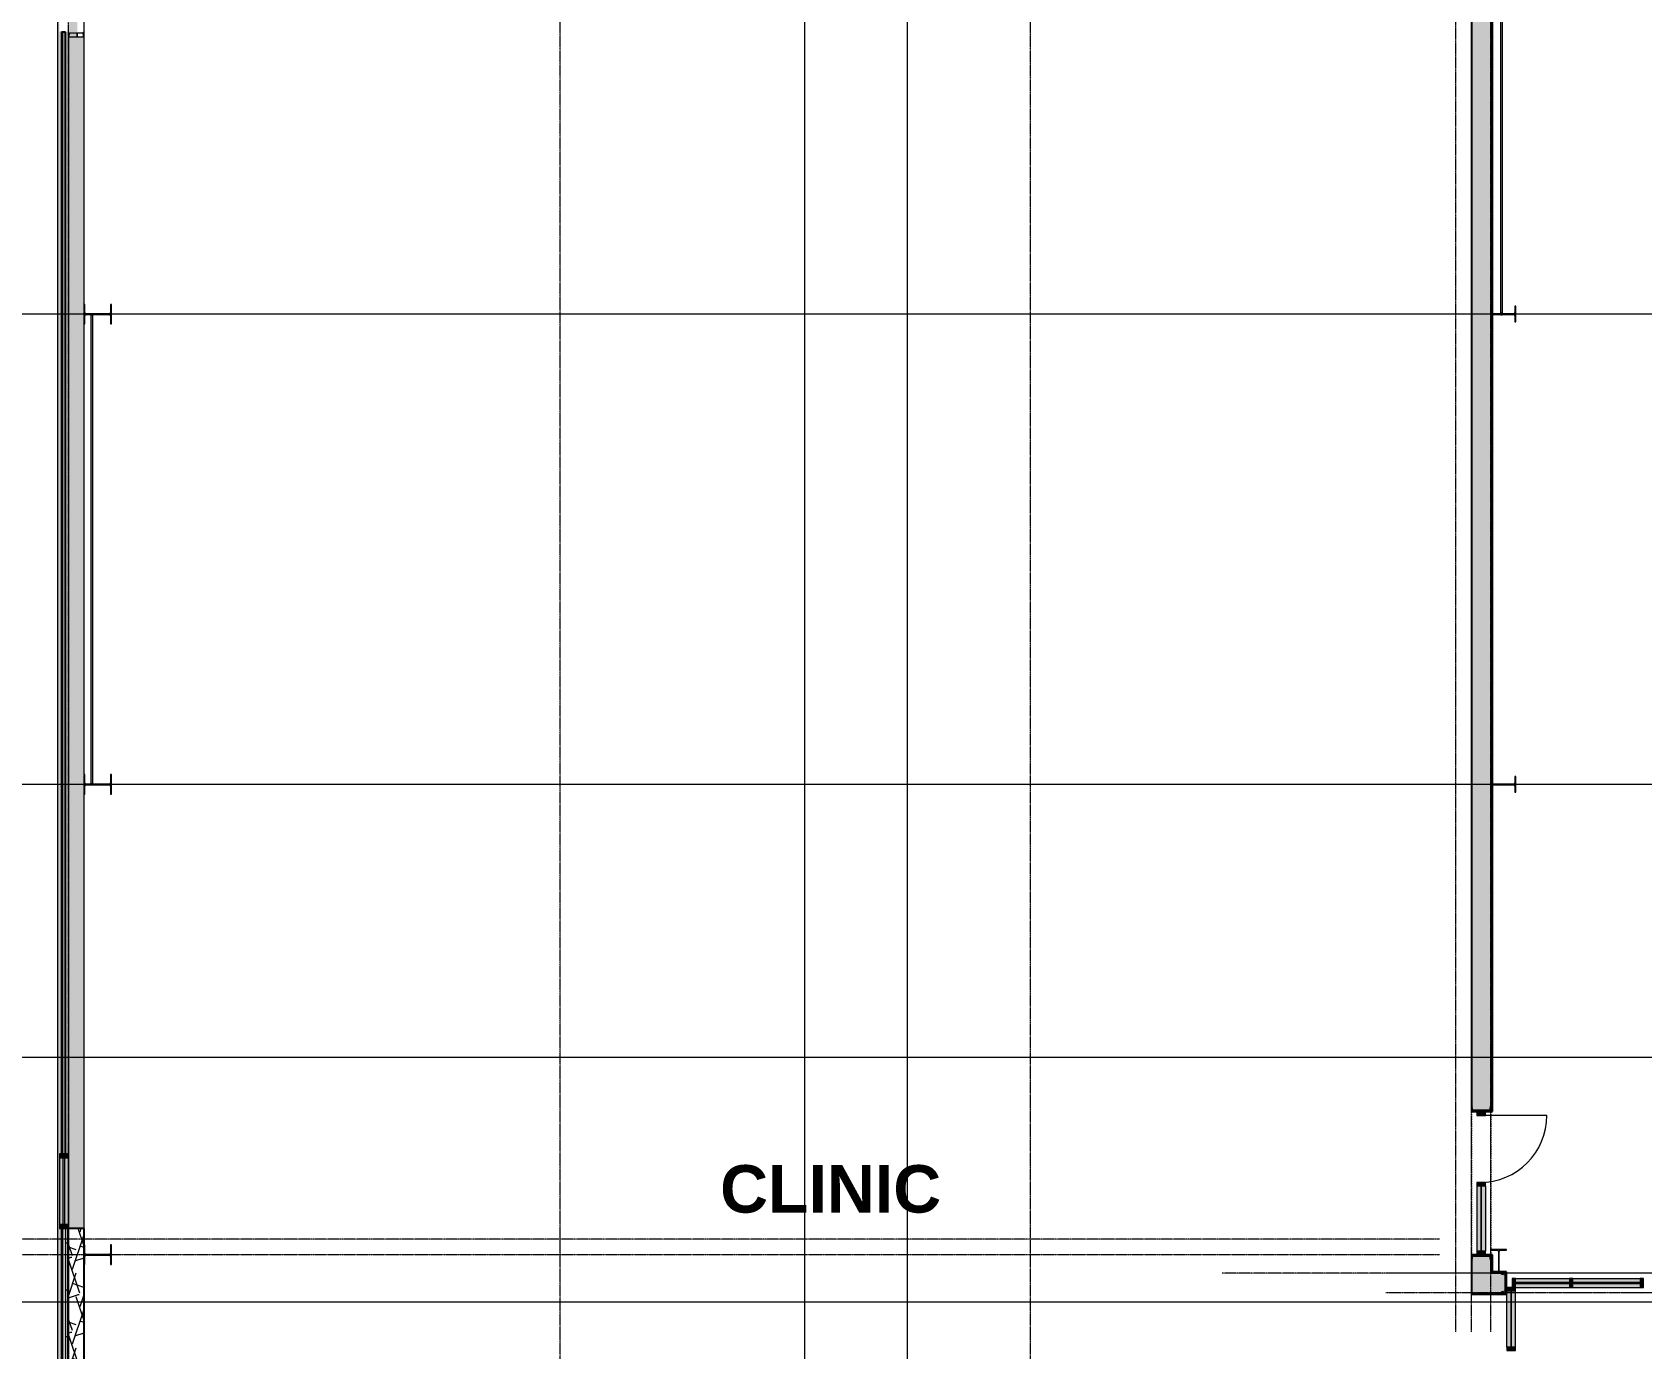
# Model space of a CAD drawing. Header units: inches. Extents: x 25369 to 33161, y -23509 to -20274.
# Drawn here: x 27972 to 28798, y -22398 to -21723 of the extents above; entities that cross this region are included whole.
import ezdxf

# ---------------------------------------------------------------- set-up
doc = ezdxf.new("R2010")
doc.units = ezdxf.units.IN
doc.header["$MEASUREMENT"] = 0
doc.linetypes.add('Dash 1_16_', pattern=[0.125, 0.0625, -0.0625])
doc.linetypes.add('Grid Line 1_2_', pattern=[0.875, 0.5, -0.125, 0.125, -0.125])
for name, color, linetype, lineweight in [('A-DETL', 90, 'Continuous', 9), ('A-DOOR', 31, 'Continuous', 9), ('A-FLOR', 192, 'Continuous', 9), ('A-GLAZ-CURT', 52, 'Continuous', 9), ('A-GLAZ-CWMG', 51, 'Continuous', 9), ('A-WALL', 113, 'Continuous', 9), ('A-WALL-PATT', 111, 'Continuous', 25), ('G-ANNO-SYMB', 111, 'Continuous', 9), ('I-WALL', 2, 'Continuous', 9), ('L-SITE-WALL', 31, 'Continuous', 9), ('M-AREA-IDEN', 171, 'Continuous', 9), ('S-BEAM', 12, 'Continuous', 9), ('S-COLS', 52, 'Continuous', 9), ('S-GRID', 1, 'Continuous', 9)]:
    doc.layers.add(name, color=color, linetype=linetype, lineweight=lineweight)
doc.styles.add('Arial_B', font='arialbd.ttf', dxfattribs={"height": 24.354149})
pattern_1 = [(45, (5929.126, 0), (-19.00703, 19.00703), []), (45, (5929.126, 28.8), (-19.00703, 19.00703), [])]
pattern_2 = [(161.57, (5930.086, 0.96), (-7.6802237, -0.0009796), [0, -54.643, 6.067, 0]), (18.43, (5928.166, 0.96), (-7.6802237, 0.0009796), [0, -54.643, 6.067, 0]), (108.43, (5930.086, 0.96), (3.8382953, -19.20136532), [18.211, -42.499]), (71.57, (5928.166, 0.96), (3.8382953, 19.20136532), [18.211, -42.499])]

# ---------------------------------------------------------------- blocks, each defined once
blk = doc.blocks.new('Struct_Xcel_Sports Complex_rvt-2-Overall Floor Plan')
at = {"layer": 'L-SITE-WALL', "lineweight": 5}
h = blk.add_hatch(color=254, dxfattribs=at)
h.paths.add_polyline_path([(22059.27, -22727.24), (22059.27, -22688.8), (22058.14, -22688.8), (22058.14, -22727.24), (22058.77, -22727.24)], flags=0)
h.paths.add_polyline_path([(22061.52, -22790.8), (22066.14, -22790.8), (22066.14, -22617.8), (22061.52, -22617.8), (22061.52, -22688.8), (22061.02, -22688.8), (22061.02, -22727.24), (22059.27, -22727.24), (22059.27, -22759.18), (22061.52, -22759.18), (22061.52, -22762.87)], flags=0)
h.paths.add_polyline_path([(22061.52, -22613.05), (22066.14, -22613.05), (22066.14, -22542.93), (22058.33, -22542.93), (22058.33, -22336.55), (22058.14, -22336.55), (22058.14, -22543.18), (22061.52, -22543.18), (22061.52, -22580.24)], flags=0)
h.paths.add_polyline_path([(22061.64, -21725.27), (22066.14, -21725.27), (22066.14, -21723.23), (22062.29, -21723.26), (22061.92, -21725.15), (22061.67, -21725.26)], flags=0)
h.paths.add_polyline_path([(22061.52, -22336.55), (22061.64, -22336.55), (22061.67, -21722.93), (22066.14, -21722.93), (22066.14, -21649.18), (22058.33, -21649.18), (22058.33, -21182.12), (22058.14, -21182.12), (22058.14, -21649.43), (22061.52, -21649.43), (22061.52, -21651.43), (22058.14, -21651.43), (22058.14, -21686.62), (22061.52, -21686.62), (22061.52, -21722.68), (22058.14, -21722.68), (22058.14, -22298.37), (22061.52, -22298.37), (22061.52, -22334.55)], flags=0)
h.paths.add_polyline_path([(22058.64, -22298.3), (22058.46, -22298.3), (22058.46, -21722.99), (22060.04, -21722.99), (22060.04, -22298.3)], flags=0)
h.paths.add_polyline_path([(22061.64, -21182.12), (22061.64, -21143.68), (22058.33, -21143.68), (22058.33, -20899.55), (22058.14, -20899.55), (22058.14, -21143.93), (22061.52, -21143.93), (22061.52, -21182.12)], flags=0)
blk.add_hatch(color=254, dxfattribs=at).paths.add_polyline_path([(22060.04, -22298.3), (22060.04, -21722.99), (22058.46, -21722.99), (22058.46, -22298.3)], flags=0)
at = {"layer": 'A-DETL', "linetype": 'Dash 1_16_'}
for p, q in [((22781.39, -22276.55), (22781.39, -22350.18)), ((22791.39, -22276.55), (22791.39, -22347.3)), ((22791.39, -22347.74), (22791.39, -22350.18)), ((23080.89, -22359.55), (22799.39, -22359.55)), ((22799.52, -22369.55), (22799.39, -22369.55)), ((24241.52, -22369.55), (22804.02, -22369.55))]:
    blk.add_line(p, q, dxfattribs=at)
at = {"layer": 'A-FLOR', "color": 7}
blk.add_line((22066.14, -21725.27), (22066.14, -21723.23), dxfattribs=at)
at = {"layer": 'L-SITE-WALL', "color": 7}
for p, q in [((22058.14, -22298.37), (22058.14, -21722.68)), ((22066.14, -21723.23), (22066.14, -21725.27)), ((22058.14, -22543.18), (22058.14, -22336.55))]:
    blk.add_line(p, q, dxfattribs=at)
blk = doc.blocks.new('Girt_C - 8_D-1405485-Overall Floor Plan')
at = {"layer": 'S-BEAM'}
for points in [[(22061.83, -22336.55), (22061.83, -21725.27), (22061.64, -21725.27), (22061.68, -22336.55), (22061.76, -22336.55)], [(22061.83, -22336.55), (22069.45, -22336.55), (22069.45, -21725.27), (22061.83, -21725.27), (22061.83, -22259.33)], [(22069.48, -22336.55), (22069.64, -22336.55), (22069.62, -21725.27), (22069.45, -21725.27), (22069.45, -22336.55)]]:
    blk.add_hatch(color=256, dxfattribs=at).paths.add_polyline_path(points, flags=0)
for p, q in [((22061.64, -21725.27), (22061.64, -22336.55)), ((22061.73, -21725.27), (22061.83, -21725.27)), ((22061.83, -21725.27), (22069.45, -21725.27)), ((22069.45, -21725.27), (22069.55, -21725.27)), ((22069.64, -21862.55), (22069.64, -21725.27)), ((22069.64, -22103.8), (22069.64, -21872.55)), ((22069.64, -22336.55), (22069.64, -22113.8))]:
    blk.add_line(p, q, dxfattribs=at)
blk = doc.blocks.new('Rectangular Mullion - Exterior 2_ x 4_5_-1142339-Overall Floor Plan')
at = {"layer": 'A-GLAZ-CWMG'}
blk.add_hatch(color=256, dxfattribs=at).paths.add_polyline_path([(-2, -1.5), (-2, 3), (0, 3), (0, -1.5)], flags=0)
at = {"layer": 'A-GLAZ-CWMG', "lineweight": 13}
for p, q in [((-2, 3), (0, 3)), ((-2, -1.5), (-2, 3)), ((0, 3), (0, -1.5)), ((0, -1.5), (-2, -1.5))]:
    blk.add_line(p, q, dxfattribs=at)
blk = doc.blocks.new('Rectangular Mullion - Exterior 2_ x 4_5_-1146635-Overall Floor Plan')
at = {"layer": 'A-GLAZ-CWMG'}
blk.add_hatch(color=256, dxfattribs=at).paths.add_polyline_path([(0, 3), (-2, 3), (-2, -1.5), (0, -1.5)], flags=0)
at = {"layer": 'A-GLAZ-CWMG', "lineweight": 13}
for p, q in [((0, 3), (-2, 3)), ((-2, 3), (-2, -1.5)), ((0, -1.5), (0, 3)), ((-2, -1.5), (0, -1.5))]:
    blk.add_line(p, q, dxfattribs=at)
blk = doc.blocks.new('System Panel - INSULATED LOW-E GLAZING _SEE ELEVATIONS FOR U-FACTOR_ SHGC_ _ LT_-827433-Overall Floor Plan')
at = {"layer": 'A-GLAZ-CURT', "transparency": 33554649}
blk.add_hatch(color=256, dxfattribs=at).paths.add_polyline_path([(-17.09, -0.25), (-17.09, -1.25), (17.09, -1.25), (17.09, -0.25)], flags=0)
at = {"layer": 'A-GLAZ-CURT'}
for p, q in [((17.09, -0.25), (-17.09, -0.25)), ((-17.09, -0.25), (-17.09, -1.25)), ((-17.09, -1.25), (-17.09, -0.25)), ((17.09, -0.25), (-17.09, -0.25)), ((-17.09, -1.25), (17.09, -1.25)), ((-17.09, -1.25), (17.09, -1.25)), ((17.09, -1.25), (17.09, -0.25)), ((17.09, -0.25), (17.09, -1.25))]:
    blk.add_line(p, q, dxfattribs=at)
blk = doc.blocks.new('Rectangular Mullion - Exterior 2_ x 4_5_-V82-Overall Floor Plan')
at = {"layer": 'A-GLAZ-CWMG'}
h = blk.add_hatch(color=256, dxfattribs=at)
h.paths.add_polyline_path([(22061.14, -22334.55), (22061.52, -22334.55), (22061.52, -22300.37), (22059.77, -22300.37), (22059.77, -22334.55), (22060.14, -22334.55)], flags=0)
h.paths.add_polyline_path([(22058.33, -22334.55), (22058.77, -22334.55), (22058.77, -22300.37), (22057.02, -22300.37), (22057.02, -22334.55)], flags=0)
blk.add_hatch(color=256, dxfattribs=at).paths.add_polyline_path([(22059.77, -22334.55), (22059.77, -22300.37), (22058.77, -22300.37), (22058.77, -22334.55)], flags=0)
for p, q in [((22057.02, -22300.37), (22057.02, -22334.55)), ((22061.52, -22300.37), (22061.52, -22334.55))]:
    blk.add_line(p, q, dxfattribs=at)
blk = doc.blocks.new('System Panel - Interior Glazing-1220293-Overall Floor Plan')
at = {"layer": 'A-GLAZ-CURT'}
blk.add_hatch(color=256, dxfattribs=at).paths.add_polyline_path([(17.22, -0.56), (-17.22, -0.56), (-17.22, -0.94), (17.22, -0.94)], flags=0)
for p, q in [((17.22, -0.56), (-17.22, -0.56)), ((-17.22, -0.56), (-17.22, -0.94)), ((-17.22, -0.94), (17.22, -0.94)), ((17.22, -0.94), (17.22, -0.56))]:
    blk.add_line(p, q, dxfattribs=at)
blk = doc.blocks.new('System Panel - Interior Glazing-1316041-Overall Floor Plan')
at = {"layer": 'A-GLAZ-CURT'}
blk.add_hatch(color=256, dxfattribs=at).paths.add_polyline_path([(-13.84, -0.56), (-13.84, -0.94), (13.84, -0.94), (13.84, -0.56), (-1.75, -0.56)], flags=0)
for p, q in [((13.84, -0.56), (-13.84, -0.56)), ((-13.84, -0.56), (-13.84, -0.94)), ((-13.84, -0.94), (13.84, -0.94)), ((13.84, -0.94), (13.84, -0.56))]:
    blk.add_line(p, q, dxfattribs=at)
blk = doc.blocks.new('Rectangular Mullion - Interior 1_75_ x 4_5_-1179494-Overall Floor Plan')
at = {"layer": 'A-GLAZ-CWMG'}
h = blk.add_hatch(color=256, dxfattribs=at)
h.paths.add_polyline_path([(24574.24, -22366.8), (24604.89, -22366.8), (24604.89, -22364.74), (24570.45, -22364.74), (24570.45, -22366.8)], flags=0)
h.paths.add_polyline_path([(24574.24, -22364.37), (24604.89, -22364.37), (24604.89, -22362.3), (24570.45, -22362.3), (24570.45, -22364.37)], flags=0)
for p, q in [((24570.45, -22362.3), (24604.89, -22362.3)), ((24570.45, -22366.8), (24604.89, -22366.8))]:
    blk.add_line(p, q, dxfattribs=at)
blk = doc.blocks.new('Rectangular Mullion - Interior 1_75_ x 4_5_-1316040-Overall Floor Plan')
at = {"layer": 'A-GLAZ-CWMG'}
h = blk.add_hatch(color=256, dxfattribs=at)
h.paths.add_polyline_path([(22804.02, -22366.8), (22831.7, -22366.8), (22831.7, -22364.74), (22804.02, -22364.74)], flags=0)
h.paths.add_polyline_path([(22819.61, -22364.37), (22831.7, -22364.37), (22831.7, -22362.3), (22804.02, -22362.3), (22804.02, -22364.37)], flags=0)
for p, q in [((22804.02, -22362.3), (22831.7, -22362.3)), ((22804.02, -22366.8), (22831.7, -22366.8))]:
    blk.add_line(p, q, dxfattribs=at)
blk = doc.blocks.new('Rectangular Mullion - Interior 1_75_ x 4_5_-1220297-Overall Floor Plan')
at = {"layer": 'A-GLAZ-CWMG'}
blk.add_hatch(color=256, dxfattribs=at).paths.add_polyline_path([(-1.75, -1.5), (-1.75, 3), (0, 3), (0, -1.5)], flags=0)
at = {"layer": 'A-GLAZ-CWMG', "lineweight": 13}
for p, q in [((-1.75, 3), (0, 3)), ((-1.75, -1.5), (-1.75, 3)), ((0, 3), (0, -1.5)), ((0, -1.5), (-1.75, -1.5))]:
    blk.add_line(p, q, dxfattribs=at)
blk = doc.blocks.new('Rectangular Mullion - Interior 1_75_ x 4_5_-1220290-Overall Floor Plan')
at = {"layer": 'A-GLAZ-CWMG'}
blk.add_hatch(color=256, dxfattribs=at).paths.add_polyline_path([(-0.88, -1.5), (-0.88, 3), (0.87, 3), (0.87, -1.5)], flags=0)
at = {"layer": 'A-GLAZ-CWMG', "lineweight": 13}
for p, q in [((-0.88, 3), (0.87, 3)), ((-0.88, -1.5), (-0.88, 3)), ((0.87, 3), (0.87, -1.5)), ((0.87, -1.5), (-0.88, -1.5))]:
    blk.add_line(p, q, dxfattribs=at)
blk = doc.blocks.new('System Panel - Interior Glazing-1220302-Overall Floor Plan')
at = {"layer": 'A-GLAZ-CURT'}
blk.add_hatch(color=256, dxfattribs=at).paths.add_polyline_path([(-16.72, -0.94), (16.72, -0.94), (16.72, -0.56), (-16.72, -0.56)], flags=0)
for p, q in [((16.72, -0.56), (-16.72, -0.56)), ((-16.72, -0.56), (-16.72, -0.94)), ((-16.72, -0.94), (16.72, -0.94)), ((16.72, -0.94), (16.72, -0.56))]:
    blk.add_line(p, q, dxfattribs=at)
blk = doc.blocks.new('Door_Single_Storefront - one-1371407-Overall Floor Plan')
at = {"layer": 'A-DOOR'}
blk.add_line((-17.21875, 34.4375), (-17.21875, 0), dxfattribs=at)
blk.add_arc((-17.21875, 0), 34.4375, 360, 90, dxfattribs=at)
blk = doc.blocks.new('Rectangular Mullion - Interior 1_75_ x 4_5_-1305250-Overall Floor Plan')
at = {"layer": 'A-GLAZ-CWMG'}
h = blk.add_hatch(color=256, dxfattribs=at)
h.paths.add_polyline_path([(22786.58, -21383.18), (22788.64, -21383.18), (22788.64, -21349.74), (22786.58, -21349.74)], flags=0)
h.paths.add_polyline_path([(22784.14, -21383.18), (22786.2, -21383.18), (22786.2, -21349.74), (22784.14, -21349.74)], flags=0)
for p, q in [((22784.14, -21349.74), (22784.14, -21383.18)), ((22788.64, -21349.74), (22788.64, -21383.18))]:
    blk.add_line(p, q, dxfattribs=at)
blk = doc.blocks.new('Rectangular Mullion - Interior 1_75_ x 4_5_-1220298-Overall Floor Plan')
at = {"layer": 'A-GLAZ-CWMG'}
blk.add_hatch(color=256, dxfattribs=at).paths.add_polyline_path([(0, -1.5), (0, 3), (-1.75, 3), (-1.75, -1.5)], flags=0)
at = {"layer": 'A-GLAZ-CWMG', "lineweight": 13}
for p, q in [((0, 3), (-1.75, 3)), ((-1.75, 3), (-1.75, -1.5)), ((0, -1.5), (0, 3)), ((-1.75, -1.5), (0, -1.5))]:
    blk.add_line(p, q, dxfattribs=at)
blk = doc.blocks.new('System Panel - Interior Glazing-1316223-Overall Floor Plan')
at = {"layer": 'A-GLAZ-CURT'}
blk.add_hatch(color=256, dxfattribs=at).paths.add_polyline_path([(14.44, 0.94), (-14.44, 0.94), (-14.44, 0.56), (14.44, 0.56)], flags=0)
for p, q in [((14.44, 0.94), (-14.44, 0.94)), ((-14.44, 0.94), (-14.44, 0.56)), ((-14.44, 0.56), (14.44, 0.56)), ((14.44, 0.56), (14.44, 0.94))]:
    blk.add_line(p, q, dxfattribs=at)
blk = doc.blocks.new('Rectangular Mullion - Interior 1_75_ x 4_5_-1316220-Overall Floor Plan')
at = {"layer": 'A-GLAZ-CWMG'}
h = blk.add_hatch(color=256, dxfattribs=at)
h.paths.add_polyline_path([(22801.58, -22397.43), (22801.58, -22368.55), (22799.52, -22368.55), (22799.52, -22397.43)], flags=0)
h.paths.add_polyline_path([(22804.02, -22397.43), (22804.02, -22368.55), (22801.95, -22368.55), (22801.95, -22397.43)], flags=0)
for p, q in [((22799.52, -22397.43), (22799.52, -22368.55)), ((22804.02, -22397.43), (22804.02, -22368.55))]:
    blk.add_line(p, q, dxfattribs=at)
blk = doc.blocks.new('Rectangular Mullion - Interior 1_75_ x 4_5_-1220308-Overall Floor Plan')
at = {"layer": 'A-GLAZ-CWMG'}
blk.add_hatch(color=256, dxfattribs=at).paths.add_polyline_path([(-1.75, 1.5), (-1.75, -3), (0, -3), (0, 1.5)], flags=0)
at = {"layer": 'A-GLAZ-CWMG', "lineweight": 13}
for p, q in [((0, 1.5), (-1.75, 1.5)), ((-1.75, 1.5), (-1.75, -3)), ((0, -3), (0, 1.5)), ((-1.75, -3), (0, -3))]:
    blk.add_line(p, q, dxfattribs=at)
blk = doc.blocks.new('Round Bar - 1_-1251515-Overall Floor Plan')
at = {"layer": 'S-BEAM'}
for points in [[(22796.27, -21867.56), (22796.5, -21867.24), (22796.85, -21867.18), (22797.16, -21867.34), (22797.27, -21867.49), (22797.21, -21748.6), (22796.27, -21748.6), (22796.27, -21867.49)], [(22796.77, -21867.98), (22797.12, -21867.85), (22797.27, -21867.56), (22797.12, -21867.27), (22796.77, -21867.15), (22796.41, -21867.27), (22796.27, -21867.56), (22796.41, -21867.85)]]:
    blk.add_hatch(color=256, dxfattribs=at).paths.add_polyline_path(points, flags=0)
for p, q in [((22796.27, -21748.18), (22796.27, -21867.56)), ((22797.27, -21867.56), (22797.27, -21748.18))]:
    blk.add_line(p, q, dxfattribs=at)
for start_param, end_param in [(0, 3.141593), (3.141593, 6.283185)]:
    blk.add_ellipse((22796.77, -21867.56), major_axis=(0.5, 0), ratio=0.829527, start_param=start_param, end_param=end_param, dxfattribs=at)
blk = doc.blocks.new('Round Bar - 1_-1251605-Overall Floor Plan')
at = {"layer": 'S-BEAM'}
for points in [[(22796.77, -21626.72), (22797.12, -21626.59), (22797.27, -21626.3), (22797.12, -21626), (22796.77, -21625.88), (22796.41, -21626), (22796.27, -21626.3), (22796.41, -21626.59)], [(22796.77, -21748.6), (22797.27, -21748.59), (22797.19, -21626.45), (22797.03, -21626.62), (22796.68, -21626.69), (22796.38, -21626.52), (22796.27, -21626.37), (22796.32, -21748.6), (22796.77, -21748.6)]]:
    blk.add_hatch(color=256, dxfattribs=at).paths.add_polyline_path(points, flags=0)
for p, q in [((22796.27, -21626.3), (22796.27, -21749.02)), ((22797.27, -21749.02), (22797.27, -21626.3))]:
    blk.add_line(p, q, dxfattribs=at)
for start_param, end_param in [(0, 3.141593), (3.141593, 6.283185)]:
    blk.add_ellipse((22796.77, -21626.3), major_axis=(0.5, 0), ratio=0.836579, start_param=start_param, end_param=end_param, dxfattribs=at)
blk = doc.blocks.new('Round Bar - 1_-1267021-Overall Floor Plan')
at = {"layer": 'S-BEAM'}
blk.add_hatch(color=256, dxfattribs=at).paths.add_polyline_path([(22073.64, -21867.95), (22073.99, -21867.87), (22074.14, -21867.69), (22073.99, -21867.51), (22073.64, -21867.44), (22073.29, -21867.51), (22073.14, -21867.69), (22073.29, -21867.87)], flags=0)
h = blk.add_hatch(color=256, dxfattribs=at)
h.paths.add_polyline_path([(22073.64, -22109.09), (22073.54, -22109.03), (22073.64, -22109.09)], flags=0)
h.paths.add_polyline_path([(22073.14, -21988.24), (22074.14, -21988.16), (22074.06, -21867.8), (22073.91, -21867.89), (22073.46, -21867.91), (22073.21, -21867.78), (22073.14, -21867.73), (22073.14, -21988.19)], flags=0)
for p, q in [((22073.14, -21867.69), (22073.14, -21988.86)), ((22074.14, -21988.86), (22074.14, -21867.69))]:
    blk.add_line(p, q, dxfattribs=at)
for centre, start_param, end_param in [((22073.64, -21867.69), 0, 3.141593), ((22073.64, -21867.69), 3.141593, 6.283185), ((22073.64, -22108.84), 3.926991, 5.497787)]:
    blk.add_ellipse(centre, major_axis=(0.5, 0), ratio=0.507473, start_param=start_param, end_param=end_param, dxfattribs=at)
blk = doc.blocks.new('Round Bar - 1_-1267063-Overall Floor Plan')
at = {"layer": 'S-BEAM'}
for points in [[(22074.14, -22108.8), (22074.06, -21988.24), (22073.14, -21988.33), (22073.22, -22108.69), (22073.38, -22108.6), (22073.82, -22108.58), (22074.07, -22108.71), (22074.12, -22108.77)], [(22073.64, -22109.05), (22073.99, -22108.98), (22074.14, -22108.8), (22073.99, -22108.62), (22073.64, -22108.54), (22073.29, -22108.62), (22073.14, -22108.8), (22073.29, -22108.98)]]:
    blk.add_hatch(color=256, dxfattribs=at).paths.add_polyline_path(points, flags=0)
for p, q in [((22073.14, -21987.63), (22073.14, -22108.8)), ((22074.14, -22108.8), (22074.14, -21987.63))]:
    blk.add_line(p, q, dxfattribs=at)
for start_param, end_param in [(0, 3.141593), (3.141593, 6.283185)]:
    blk.add_ellipse((22073.64, -22108.8), major_axis=(0.5, 0), ratio=0.507473, start_param=start_param, end_param=end_param, dxfattribs=at)
blk = doc.blocks.new('Rectangular Mullion - Interior 1_75_ x 4_5_-1314720-Overall Floor Plan')
at = {"layer": 'A-GLAZ-CWMG'}
blk.add_hatch(color=256, dxfattribs=at).paths.add_polyline_path([(0.88, -3), (-0.88, -3), (-0.88, 1.5), (0.88, 1.5)], flags=0)
at = {"layer": 'A-GLAZ-CWMG', "lineweight": 13}
for p, q in [((-0.88, 1.5), (0.88, 1.5)), ((-0.88, -3), (-0.88, 1.5)), ((0.88, 1.5), (0.88, -3)), ((0.88, -3), (-0.88, -3))]:
    blk.add_line(p, q, dxfattribs=at)

msp = doc.modelspace()

# ---------------------------------------------------------------- hatches: boundary and pattern name
at = {"layer": 'A-WALL', "lineweight": 5}
for points in [[(27987.45, -22542.93), (27987.77, -22542.93), (27987.77, -22336.55), (27987.45, -22336.55), (27987.45, -22491.73)], [(27987.77, -22542.93), (27989.27, -22542.93), (27989.27, -22336.55), (27987.77, -22336.55), (27987.77, -22491.73)], [(27990.27, -22542.93), (27990.77, -22542.93), (27990.77, -22336.55), (27990.27, -22336.55), (27990.27, -22491.73)]]:
    msp.add_hatch(color=256, dxfattribs=at).paths.add_polyline_path(points, flags=0)
at = {"layer": 'A-WALL-PATT', "lineweight": 9}
h = msp.add_hatch(dxfattribs=at)
h.set_pattern_fill('FP_16', color=256, style=0, pattern_type=2)
h.set_pattern_definition(pattern_2)
h.paths.add_polyline_path([(28720.52, -22359.55), (28720.52, -22350.93), (28710.52, -22350.93), (28710.52, -22359.55), (28713.64, -22359.55)], flags=0)
h.paths.add_polyline_path([(28720.52, -22275.8), (28720.52, -21529.43), (28710.52, -21529.43), (28710.52, -22275.8)], flags=0)
at = {"layer": 'A-WALL-PATT', "lineweight": 9, "transparency": 33554649}
msp.add_hatch(color=256, dxfattribs=at).paths.add_polyline_path([(27987.59, -22298.3), (27989.16, -22298.3), (27989.16, -21722.99), (27987.59, -21722.99), (27987.59, -22259.33)], flags=0)
at = {"layer": 'A-WALL-PATT', "lineweight": 9}
h = msp.add_hatch(dxfattribs=at)
h.set_pattern_fill('FP_18', color=256, style=0, pattern_type=2)
h.set_pattern_definition([(0, (5929.126, 0), (0, 24), []), (90, (5929.126, 0), (-24, 1e-15), [])])
h.paths.add_polyline_path([(27989.27, -22542.93), (27990.27, -22542.93), (27990.27, -22336.55), (27989.27, -22336.55), (27989.27, -22491.73)], flags=0)
h = msp.add_hatch(dxfattribs=at)
h.set_pattern_fill('FP_16', color=256, style=0, pattern_type=2)
h.set_pattern_definition(pattern_2)
h.paths.add_polyline_path([(27998.77, -22542.93), (27998.77, -22336.55), (27990.77, -22336.55), (27990.77, -22542.93)], flags=0)
h = msp.add_hatch(dxfattribs=at)
h.set_pattern_fill('FP_16', color=256, style=0, pattern_type=2)
h.set_pattern_definition(pattern_2)
h.paths.add_polyline_path([(31667.89, -22369.55), (31667.89, -22359.55), (31492.64, -22359.55), (31492.64, -22369.55), (31661.43, -22369.55)], flags=0)
h.paths.add_polyline_path([(31410.64, -22369.55), (31410.64, -22359.55), (31090.64, -22359.55), (31090.64, -22369.55), (31310.5, -22369.55)], flags=0)
h.paths.add_polyline_path([(31047.14, -22369.55), (31047.14, -22359.55), (30849.39, -22359.55), (30849.39, -22369.55), (31029.76, -22369.55)], flags=0)
h.paths.add_polyline_path([(30771.27, -22369.55), (30771.27, -22359.55), (30559.89, -22359.55), (30559.89, -22369.55), (30749.02, -22369.55)], flags=0)
h.paths.add_polyline_path([(28727.77, -22369.55), (28727.77, -22359.55), (28710.52, -22359.55), (28710.52, -22369.55), (28713.64, -22369.55)], flags=0)
at = {"layer": 'I-WALL'}
h = msp.add_hatch(color=256, dxfattribs=at)
h.paths.add_polyline_path([(28720.52, -22358.8), (28721.27, -22358.8), (28721.27, -22350.18), (28710.52, -22350.18), (28710.52, -22350.93), (28720.52, -22350.93), (28720.52, -22356.16)], flags=0)
h.paths.add_polyline_path([(28710.52, -22276.55), (28721.27, -22276.55), (28721.27, -21529.43), (28720.52, -21529.43), (28720.52, -22275.8), (28710.52, -22275.8)], flags=0)
h = msp.add_hatch(color=256, dxfattribs=at)
h.paths.add_polyline_path([(31667.89, -22369.55), (31668.64, -22369.55), (31668.64, -22358.8), (31491.89, -22358.8), (31491.89, -22369.55), (31492.64, -22369.55), (31492.64, -22359.55), (31667.89, -22359.55)], flags=0)
h.paths.add_polyline_path([(31410.64, -22369.55), (31411.39, -22369.55), (31411.39, -22358.8), (31089.89, -22358.8), (31089.89, -22369.55), (31090.64, -22369.55), (31090.64, -22359.55), (31410.64, -22359.55)], flags=0)
h.paths.add_polyline_path([(31047.89, -22369.55), (31047.89, -22358.8), (30848.64, -22358.8), (30848.64, -22369.55), (30849.39, -22369.55), (30849.39, -22359.55), (31047.14, -22359.55), (31047.14, -22369.55)], flags=0)
h.paths.add_polyline_path([(30772.02, -22369.55), (30772.02, -22358.8), (30559.14, -22358.8), (30559.14, -22369.55), (30559.89, -22369.55), (30559.89, -22359.55), (30771.27, -22359.55), (30771.27, -22369.55)], flags=0)
h.paths.add_polyline_path([(28727.77, -22369.55), (28728.52, -22369.55), (28728.52, -22358.8), (28720.52, -22358.8), (28720.52, -22359.55), (28727.77, -22359.55)], flags=0)
at = {"layer": 'I-WALL', "lineweight": 5}
h = msp.add_hatch(color=256, dxfattribs=at)
h.paths.add_polyline_path([(31668.64, -22370.3), (31668.64, -22369.55), (31491.89, -22369.55), (31491.89, -22370.3), (31661.43, -22370.3)], flags=0)
h.paths.add_polyline_path([(31411.39, -22370.3), (31411.39, -22369.55), (31236.89, -22369.55), (31236.89, -22370.3), (31310.5, -22370.3)], flags=0)
h.paths.add_polyline_path([(31232.14, -22370.3), (31232.14, -22369.55), (31089.89, -22369.55), (31089.89, -22370.3), (31170.13, -22370.3)], flags=0)
h.paths.add_polyline_path([(31047.89, -22370.3), (31047.89, -22369.55), (30848.64, -22369.55), (30848.64, -22370.3), (31029.76, -22370.3)], flags=0)
h.paths.add_polyline_path([(30772.02, -22370.3), (30772.02, -22369.55), (30559.14, -22369.55), (30559.14, -22370.3), (30749.02, -22370.3)], flags=0)
h.paths.add_polyline_path([(28728.52, -22370.3), (28728.52, -22369.55), (28710.52, -22369.55), (28710.52, -22370.3), (28713.64, -22370.3)], flags=0)
at = {"layer": 'L-SITE-WALL', "lineweight": 5}
msp.add_hatch(color=256, dxfattribs=at).paths.add_polyline_path([(27985.27, -22798.8), (27986.14, -22798.8), (27986.14, -22759.18), (27986.64, -22759.18), (27986.64, -22727.24), (27987.27, -22727.24), (27987.27, -22688.8), (27986.14, -22688.8), (27986.14, -22543.18), (27987.27, -22543.18), (27987.27, -22336.55), (27986.14, -22336.55), (27986.14, -22298.37), (27987.27, -22298.37), (27987.27, -21722.68), (27986.14, -21722.68), (27986.14, -21686.62), (27987.27, -21686.62), (27987.27, -21651.43), (27986.14, -21651.43), (27986.14, -21649.43), (27987.27, -21649.43), (27987.27, -21182.12), (27986.14, -21182.12), (27986.14, -21143.93), (27987.27, -21143.93), (27987.27, -20891.55), (27985.27, -20891.55), (27985.27, -22795.43)], flags=0)
at = {"layer": 'S-COLS'}
h = msp.add_hatch(dxfattribs=at)
h.set_pattern_fill('FP_13', color=256, style=0, pattern_type=2)
h.set_pattern_definition(pattern_1)
h.paths.add_polyline_path([(27990.77, -21725.27), (27991.04, -21725.15), (27991.16, -21724.88), (27991.42, -21723.23), (27998.12, -21723.23), (27998.49, -21725.15), (27998.77, -21725.27), (27998.77, -21722.93), (27990.77, -21722.93)], flags=0)
h = msp.add_hatch(dxfattribs=at)
h.set_pattern_fill('FP_13', color=256, style=0, pattern_type=2)
h.set_pattern_definition(pattern_1)
h.paths.add_polyline_path([(27999.2, -21872.55), (27999.2, -21868.39), (27999.4, -21867.9), (27999.89, -21867.7), (28002.31, -21867.64), (28002.41, -21867.51), (28002.77, -21867.44), (28003.2, -21867.62), (28003.27, -21867.7), (28011.78, -21867.76), (28012.13, -21867.9), (28012.33, -21868.39), (28012.33, -21872.55), (28012.77, -21872.55), (28012.77, -21862.55), (28012.33, -21862.55), (28012.33, -21866.72), (28012.13, -21867.21), (28011.64, -21867.41), (27999.89, -21867.41), (27999.4, -21867.21), (27999.2, -21866.72), (27999.2, -21862.55), (27998.77, -21862.55), (27998.77, -21872.55)], flags=0)
h = msp.add_hatch(dxfattribs=at)
h.set_pattern_fill('FP_13', color=256, style=0, pattern_type=2)
h.set_pattern_definition(pattern_1)
h.paths.add_polyline_path([(28733.27, -21871.55), (28733.27, -21863.55), (28732.83, -21863.55), (28732.83, -21866.72), (28732.63, -21867.21), (28732.14, -21867.41), (28726.39, -21867.49), (28726.39, -21867.7), (28732.14, -21867.7), (28732.63, -21867.9), (28732.83, -21868.39), (28732.83, -21871.55)], flags=0)
h.paths.add_polyline_path([(28720.52, -21871.55), (28720.95, -21871.55), (28720.95, -21868.39), (28721.15, -21867.9), (28721.64, -21867.7), (28725.43, -21867.63), (28725.39, -21867.41), (28721.64, -21867.41), (28721.15, -21867.21), (28720.95, -21866.72), (28720.95, -21863.55), (28720.52, -21863.55)], flags=0)
h = msp.add_hatch(dxfattribs=at)
h.set_pattern_fill('FP_13', color=256, style=0, pattern_type=2)
h.set_pattern_definition(pattern_1)
h.paths.add_polyline_path([(28012.33, -22113.8), (28012.77, -22113.8), (28012.77, -22103.8), (28012.33, -22103.8), (28012.33, -22107.97), (28012.13, -22108.46), (28011.64, -22108.66), (28003.27, -22108.66), (28003.18, -22108.9), (28003.25, -22108.95), (28011.78, -22109.01), (28012.13, -22109.15), (28012.33, -22109.64)], flags=0)
h.paths.add_polyline_path([(27999.2, -22113.8), (27999.2, -22109.64), (27999.4, -22109.15), (27999.89, -22108.95), (28002.34, -22108.89), (28002.27, -22108.66), (27999.89, -22108.66), (27999.4, -22108.46), (27999.2, -22107.97), (27999.2, -22103.8), (27998.77, -22103.8), (27998.77, -22113.8)], flags=0)
h = msp.add_hatch(dxfattribs=at)
h.set_pattern_fill('FP_13', color=256, style=0, pattern_type=2)
h.set_pattern_definition(pattern_1)
h.paths.add_polyline_path([(28733.27, -22112.8), (28733.27, -22104.8), (28732.83, -22104.8), (28732.83, -22107.97), (28732.63, -22108.46), (28732.14, -22108.66), (28721.64, -22108.66), (28721.15, -22108.46), (28720.95, -22107.97), (28720.95, -22104.8), (28720.52, -22104.8), (28720.52, -22112.8), (28720.95, -22112.8), (28720.95, -22109.64), (28721.15, -22109.15), (28721.64, -22108.95), (28732.14, -22108.95), (28732.63, -22109.15), (28732.83, -22109.64), (28732.83, -22112.8)], flags=0)
h = msp.add_hatch(dxfattribs=at)
h.set_pattern_fill('FP_13', color=256, style=0, pattern_type=2)
h.set_pattern_definition(pattern_1)
h.paths.add_polyline_path([(28720.52, -22276.55), (28720.52, -22273.66), (28720.21, -22273.79), (28720.08, -22274.1), (28719.77, -22276.03), (28711.26, -22276.03), (28710.82, -22273.79), (28710.52, -22273.66), (28710.52, -22276.55)], flags=0)
h = msp.add_hatch(dxfattribs=at)
h.set_pattern_fill('FP_13', color=256, style=0, pattern_type=2)
h.set_pattern_definition(pattern_1)
h.paths.add_polyline_path([(28012.33, -22355.05), (28012.77, -22355.05), (28012.77, -22345.05), (28012.33, -22345.05), (28012.33, -22349.22), (28012.13, -22349.71), (28011.64, -22349.91), (27999.89, -22349.91), (27999.4, -22349.71), (27999.2, -22349.22), (27999.2, -22345.05), (27998.77, -22345.05), (27998.77, -22355.05), (27999.2, -22355.05), (27999.2, -22350.89), (27999.4, -22350.4), (27999.89, -22350.2), (28011.64, -22350.2), (28012.13, -22350.4), (28012.33, -22350.89)], flags=0)
h = msp.add_hatch(dxfattribs=at)
h.set_pattern_fill('FP_13', color=256, style=0, pattern_type=2)
h.set_pattern_definition(pattern_1)
h.paths.add_polyline_path([(28710.52, -22353.07), (28710.82, -22352.94), (28710.95, -22352.63), (28711.26, -22350.7), (28719.77, -22350.7), (28720.21, -22352.94), (28720.52, -22353.07), (28720.52, -22350.18), (28710.52, -22350.18)], flags=0)
h = msp.add_hatch(dxfattribs=at)
h.set_pattern_fill('FP_13', color=256, style=0, pattern_type=2)
h.set_pattern_definition(pattern_1)
h.paths.add_polyline_path([(28728.52, -22369.55), (28728.52, -22359.55), (28725.63, -22359.55), (28725.75, -22359.86), (28726.06, -22359.99), (28727.99, -22360.29), (28727.99, -22368.81), (28725.75, -22369.24), (28725.63, -22369.55)], flags=0)

# ---------------------------------------------------------------- linework, layer by layer
at = {"layer": 'A-WALL'}
for p, q in [((28720.52, -21385.93), (28720.52, -22275.8)), ((28710.52, -22275.8), (28720.52, -22275.8)), ((27987.77, -22336.55), (27987.77, -22542.93)), ((27989.27, -22336.55), (27989.27, -22542.93)), ((27990.27, -22336.55), (27990.27, -22542.93)), ((27990.77, -22336.55), (27990.77, -22542.93)), ((28720.52, -22350.93), (28710.52, -22350.93)), ((28720.52, -22350.93), (28720.52, -22359.55)), ((28720.52, -22359.55), (28727.77, -22359.55)), ((28727.77, -22369.55), (28727.77, -22359.55)), ((28710.52, -22369.55), (28727.77, -22369.55))]:
    msp.add_line(p, q, dxfattribs=at)
at = {"layer": 'A-WALL', "lineweight": 25}
for p, q in [((27987.59, -21722.99), (27987.59, -22298.3)), ((27989.16, -21722.99), (27987.59, -21722.99)), ((27989.16, -22298.3), (27989.16, -21722.99)), ((27987.59, -22298.3), (27989.16, -22298.3)), ((27998.77, -22336.55), (27987.45, -22336.55)), ((27987.45, -22336.55), (27987.45, -22542.93)), ((27998.77, -22539.05), (27998.77, -22336.55))]:
    msp.add_line(p, q, dxfattribs=at)
at = {"layer": 'G-ANNO-SYMB'}
for p, q in [((28368.3, -20694.34), (28368.3, -22908.84)), ((28420.98, -20695.61), (28420.98, -22910.11)), ((32512.73, -22248.83), (27933.02, -22248.83)), ((32512.73, -22374.36), (27926.42, -22374.36))]:
    msp.add_line(p, q, dxfattribs=at)
at = {"layer": 'I-WALL', "lineweight": 25}
for p, q in [((28721.27, -22276.55), (28721.27, -21385.18)), ((28710.52, -21529.43), (28710.52, -22276.55)), ((28710.52, -22276.55), (28721.27, -22276.55)), ((28710.52, -22350.18), (28710.52, -22370.3)), ((28721.27, -22350.18), (28710.52, -22350.18)), ((28721.27, -22358.8), (28721.27, -22350.18)), ((28728.52, -22358.8), (28721.27, -22358.8)), ((28728.52, -22370.3), (28728.52, -22358.8)), ((28710.52, -22370.3), (28728.52, -22370.3))]:
    msp.add_line(p, q, dxfattribs=at)
at = {"layer": 'L-SITE-WALL'}
for p, q in [((27985.27, -22800.8), (27985.27, -20889.55)), ((27987.27, -21722.68), (27987.27, -22298.37)), ((27987.27, -22336.55), (27987.27, -22543.18))]:
    msp.add_line(p, q, dxfattribs=at)
at = {"layer": 'S-COLS', "lineweight": 15}
for p, q in [((27990.77, -21722.93), (27990.77, -21725.27)), ((27991.16, -21724.88), (27991.42, -21723.23)), ((27991.42, -21723.23), (27998.12, -21723.23)), ((27998.12, -21723.23), (27998.38, -21724.88)), ((27998.77, -21725.27), (27998.77, -21722.93)), ((27999.2, -21862.55), (27998.77, -21862.55)), ((27998.77, -21862.55), (27998.77, -21872.55)), ((27999.2, -21866.72), (27999.2, -21862.55)), ((28012.77, -21862.55), (28012.33, -21862.55)), ((28012.33, -21862.55), (28012.33, -21866.72)), ((28012.77, -21872.55), (28012.77, -21862.55)), ((28720.95, -21863.55), (28720.52, -21863.55)), ((28720.52, -21863.55), (28720.52, -21871.55)), ((28720.95, -21866.72), (28720.95, -21863.55)), ((28733.27, -21863.55), (28732.83, -21863.55)), ((28732.83, -21863.55), (28732.83, -21866.72)), ((28733.27, -21871.55), (28733.27, -21863.55)), ((27998.77, -21872.55), (27999.2, -21872.55)), ((27999.2, -21872.55), (27999.2, -21868.39)), ((28011.64, -21867.41), (27999.89, -21867.41)), ((27999.89, -21867.7), (28002.27, -21867.7)), ((28003.26, -21867.7), (28011.64, -21867.7)), ((28012.33, -21868.39), (28012.33, -21872.55)), ((28012.33, -21872.55), (28012.77, -21872.55)), ((28720.52, -21871.55), (28720.95, -21871.55)), ((28720.95, -21871.55), (28720.95, -21868.39)), ((28725.39, -21867.41), (28721.64, -21867.41)), ((28721.64, -21867.7), (28725.46, -21867.7)), ((28726.32, -21867.7), (28732.14, -21867.7)), ((28732.14, -21867.41), (28726.39, -21867.41)), ((28732.83, -21868.39), (28732.83, -21871.55)), ((28732.83, -21871.55), (28733.27, -21871.55)), ((27999.2, -22103.8), (27998.77, -22103.8)), ((27998.77, -22103.8), (27998.77, -22113.8)), ((27999.2, -22107.97), (27999.2, -22103.8)), ((28012.77, -22103.8), (28012.33, -22103.8)), ((28012.33, -22103.8), (28012.33, -22107.97)), ((28012.77, -22113.8), (28012.77, -22103.8)), ((28720.95, -22104.8), (28720.52, -22104.8)), ((28720.52, -22104.8), (28720.52, -22112.8)), ((28720.95, -22107.97), (28720.95, -22104.8)), ((28733.27, -22104.8), (28732.83, -22104.8)), ((28732.83, -22104.8), (28732.83, -22107.97)), ((28733.27, -22112.8), (28733.27, -22104.8)), ((27999.2, -22113.8), (27999.2, -22109.64)), ((28002.27, -22108.66), (27999.89, -22108.66)), ((27999.89, -22108.95), (28002.39, -22108.95)), ((28003.14, -22108.95), (28011.64, -22108.95)), ((28011.64, -22108.66), (28003.27, -22108.66)), ((28012.33, -22109.64), (28012.33, -22113.8)), ((28720.52, -22112.8), (28720.95, -22112.8)), ((28720.95, -22112.8), (28720.95, -22109.64)), ((28732.14, -22108.66), (28721.64, -22108.66)), ((28721.64, -22108.95), (28732.14, -22108.95)), ((28732.83, -22109.64), (28732.83, -22112.8)), ((28732.83, -22112.8), (28733.27, -22112.8)), ((27998.77, -22113.8), (27999.2, -22113.8)), ((28012.33, -22113.8), (28012.77, -22113.8)), ((28710.52, -22273.66), (28710.52, -22276.55)), ((28710.52, -22276.55), (28720.52, -22276.55)), ((28711.26, -22276.03), (28710.95, -22274.1)), ((28719.77, -22276.03), (28711.26, -22276.03)), ((28720.08, -22274.1), (28719.77, -22276.03)), ((28720.52, -22276.55), (28720.52, -22273.66)), ((27999.2, -22345.05), (27998.77, -22345.05)), ((27998.77, -22345.05), (27998.77, -22355.05)), ((27999.2, -22349.22), (27999.2, -22345.05)), ((27999.2, -22355.05), (27999.2, -22350.89)), ((28011.64, -22349.91), (27999.89, -22349.91)), ((27999.89, -22350.2), (28011.64, -22350.2)), ((28012.77, -22345.05), (28012.33, -22345.05)), ((28012.33, -22345.05), (28012.33, -22349.22)), ((28012.33, -22350.89), (28012.33, -22355.05)), ((28012.77, -22355.05), (28012.77, -22345.05)), ((28720.52, -22350.18), (28710.52, -22350.18)), ((28710.52, -22350.18), (28710.52, -22353.07)), ((28710.95, -22352.63), (28711.26, -22350.7)), ((28711.26, -22350.7), (28719.77, -22350.7)), ((28719.77, -22350.7), (28720.08, -22352.63)), ((28728.52, -22347.3), (28720.52, -22347.3)), ((28720.52, -22347.3), (28720.52, -22347.74)), ((28720.52, -22347.74), (28723.68, -22347.74)), ((28720.52, -22353.07), (28720.52, -22350.18)), ((28724.37, -22348.43), (28724.37, -22358.43)), ((28724.66, -22358.43), (28724.66, -22348.43)), ((28725.35, -22347.74), (28728.52, -22347.74)), ((28728.52, -22347.74), (28728.52, -22347.3)), ((27998.77, -22355.05), (27999.2, -22355.05)), ((28012.33, -22355.05), (28012.77, -22355.05)), ((28723.68, -22359.12), (28720.52, -22359.12)), ((28720.52, -22359.12), (28720.52, -22359.55)), ((28720.52, -22359.55), (28728.52, -22359.55)), ((28728.52, -22359.12), (28725.35, -22359.12)), ((28728.52, -22359.55), (28725.63, -22359.55)), ((28726.06, -22359.99), (28727.99, -22360.29)), ((28727.99, -22360.29), (28727.99, -22368.81)), ((28728.52, -22359.55), (28728.52, -22359.12)), ((28728.52, -22369.55), (28728.52, -22359.55)), ((28727.99, -22368.81), (28726.06, -22369.12)), ((28725.63, -22369.55), (28728.52, -22369.55))]:
    msp.add_line(p, q, dxfattribs=at)
for centre, radius, start, end in [((27990.77, -21724.88), 0.39, 270, 0), ((27998.77, -21724.88), 0.39, 180, 270), ((27999.89, -21866.72), 0.691, 180, 270), ((27999.89, -21868.39), 0.691, 90, 180), ((28011.64, -21866.72), 0.691, 270, 0), ((28011.64, -21868.39), 0.691, 0, 90), ((28721.64, -21866.72), 0.691, 180, 270), ((28721.64, -21868.39), 0.691, 90, 180), ((28732.14, -21866.72), 0.691, 270, 0), ((28732.14, -21868.39), 0.691, 0, 90), ((27999.89, -22107.97), 0.691, 180, 270), ((27999.89, -22109.64), 0.691, 90, 180), ((28011.64, -22107.97), 0.691, 270, 0), ((28011.64, -22109.64), 0.691, 0, 90), ((28721.64, -22107.97), 0.691, 180, 270), ((28721.64, -22109.64), 0.691, 90, 180), ((28732.14, -22107.97), 0.691, 270, 0), ((28732.14, -22109.64), 0.691, 0, 90), ((28710.52, -22274.1), 0.436, 360, 90), ((28720.52, -22274.1), 0.436, 90, 180), ((27999.89, -22349.22), 0.691, 180, 270), ((27999.89, -22350.89), 0.691, 90, 180), ((28011.64, -22349.22), 0.691, 270, 0), ((28011.64, -22350.89), 0.691, 0, 90), ((28710.52, -22352.63), 0.436, 270, 0), ((28720.52, -22352.63), 0.436, 180, 270), ((28723.68, -22348.43), 0.691, 0, 90), ((28725.35, -22348.43), 0.691, 90, 180), ((28723.68, -22358.43), 0.691, 270, 0), ((28725.35, -22358.43), 0.691, 180, 270), ((28726.06, -22359.55), 0.436, 180, 270), ((28726.06, -22369.55), 0.436, 90, 180)]:
    msp.add_arc(centre, radius, start, end, dxfattribs=at)
at = {"layer": 'S-GRID', "linetype": 'Grid Line 1_2_'}
for p, q in [((27998.77, -23155.1), (27998.77, -20370)), ((28243.02, -23155.1), (28243.02, -20370)), ((28484.27, -23155.1), (28484.27, -20370)), ((28710.52, -22389.58), (28710.52, -20370)), ((27990.77, -22996.34), (27990.77, -20466)), ((28702.52, -22389.58), (28702.52, -20550.05)), ((28710.52, -22389.58), (28710.52, -20646.05)), ((28720.52, -22389.58), (28720.52, -20646.05)), ((32356.47, -21867.55), (27400.49, -21867.55)), ((33026.59, -21867.55), (27857.14, -21867.55)), ((32356.47, -22108.8), (27400.49, -22108.8)), ((33026.59, -22108.8), (27857.14, -22108.8)), ((28694.14, -22342.05), (27496.49, -22342.05)), ((28694.14, -22350.05), (27400.49, -22350.05)), ((32648.19, -22359.55), (28582.64, -22359.55)), ((33026.59, -22359.55), (28666.64, -22359.55)), ((32930.59, -22369.55), (28666.64, -22369.55))]:
    msp.add_line(p, q, dxfattribs=at)

# ---------------------------------------------------------------- block references
at = {"lineweight": 5}
msp.add_blockref('Struct_Xcel_Sports Complex_rvt-2-Overall Floor Plan', (5929.13, 0), dxfattribs=at)
at = {"layer": 'A-DOOR', "rotation": 270}
msp.add_blockref('Door_Single_Storefront - one-1371407-Overall Floor Plan', (28714.77, -22295.77), dxfattribs=at)
at = {"layer": 'A-GLAZ-CURT'}
for name, p, rotation in [('System Panel - INSULATED LOW-E GLAZING _SEE ELEVATIONS FOR U-FACTOR_ SHGC_ _ LT_-827433-Overall Floor Plan', (27987.64, -22317.46), 89.99999999996285), ('System Panel - Interior Glazing-1220302-Overall Floor Plan', (28714.77, -22331.46), 90), ('System Panel - Interior Glazing-1316223-Overall Floor Plan', (28730.14, -22382.99), 270.0000000000069), ('System Panel - Interior Glazing-1316041-Overall Floor Plan', (28746.99, -22365.3), 180), ('System Panel - Interior Glazing-1220293-Overall Floor Plan', (28779.8, -22365.3), 180)]:
    msp.add_blockref(name, p, dxfattribs=dict(at, rotation=rotation))
at = {"layer": 'A-GLAZ-CWMG', "extrusion": (0, 0, -1)}
for name, p, rotation in [('Rectangular Mullion - Interior 1_75_ x 4_5_-1220297-Overall Floor Plan', (-28714.77, -22276.8), 90), ('Rectangular Mullion - Exterior 2_ x 4_5_-1142339-Overall Floor Plan', (-27987.64, -22298.37), 90.00000000003713), ('Rectangular Mullion - Interior 1_75_ x 4_5_-1220290-Overall Floor Plan', (-28714.77, -22313.87), 90), ('Rectangular Mullion - Interior 1_75_ x 4_5_-1314720-Overall Floor Plan', (-28730.14, -22398.3), 269.9999999999931)]:
    msp.add_blockref(name, p, dxfattribs=dict(at, rotation=rotation))
at = {"layer": 'A-GLAZ-CWMG'}
for name, p in [('Rectangular Mullion - Exterior 2_ x 4_5_-V82-Overall Floor Plan', (5929.13, 0)), ('Rectangular Mullion - Interior 1_75_ x 4_5_-1305250-Overall Floor Plan', (5929.13, -965)), ('Rectangular Mullion - Interior 1_75_ x 4_5_-1316220-Overall Floor Plan', (5929.13, 0)), ('Rectangular Mullion - Interior 1_75_ x 4_5_-1316040-Overall Floor Plan', (5929.13, 0)), ('Rectangular Mullion - Interior 1_75_ x 4_5_-1179494-Overall Floor Plan', (4192.13, 0))]:
    msp.add_blockref(name, p, dxfattribs=at)
for name, p, rotation in [('Rectangular Mullion - Exterior 2_ x 4_5_-1146635-Overall Floor Plan', (27987.64, -22336.55), 269.9999999999629), ('Rectangular Mullion - Interior 1_75_ x 4_5_-1220298-Overall Floor Plan', (28714.77, -22349.93), 270), ('Rectangular Mullion - Interior 1_75_ x 4_5_-1220308-Overall Floor Plan', (28730.14, -22366.8), 90.00000000000688)]:
    msp.add_blockref(name, p, dxfattribs=dict(at, rotation=rotation))
at = {"layer": 'A-GLAZ-CWMG', "extrusion": (0, 0, -1)}
for name, p in [('Rectangular Mullion - Interior 1_75_ x 4_5_-1220297-Overall Floor Plan', (-28731.39, -22365.3)), ('Rectangular Mullion - Interior 1_75_ x 4_5_-1220290-Overall Floor Plan', (-28761.7, -22365.3)), ('Rectangular Mullion - Interior 1_75_ x 4_5_-1220290-Overall Floor Plan', (-28797.89, -22365.3))]:
    msp.add_blockref(name, p, dxfattribs=at)
at = {"layer": 'S-BEAM'}
for name in ['Round Bar - 1_-1251605-Overall Floor Plan', 'Girt_C - 8_D-1405485-Overall Floor Plan', 'Round Bar - 1_-1251515-Overall Floor Plan', 'Round Bar - 1_-1267021-Overall Floor Plan', 'Round Bar - 1_-1267063-Overall Floor Plan']:
    msp.add_blockref(name, (5929.13, 0), dxfattribs=at)

# ---------------------------------------------------------------- texts
at = {"layer": 'M-AREA-IDEN', "insert": (28381.76, -22304.1), "char_height": 24.354, "width": 131.616, "attachment_point": 2, "line_spacing_factor": 0.938532, "style": 'Arial_B'}
msp.add_mtext('CLINIC', dxfattribs=at)

doc.saveas('drawing.dxf')
